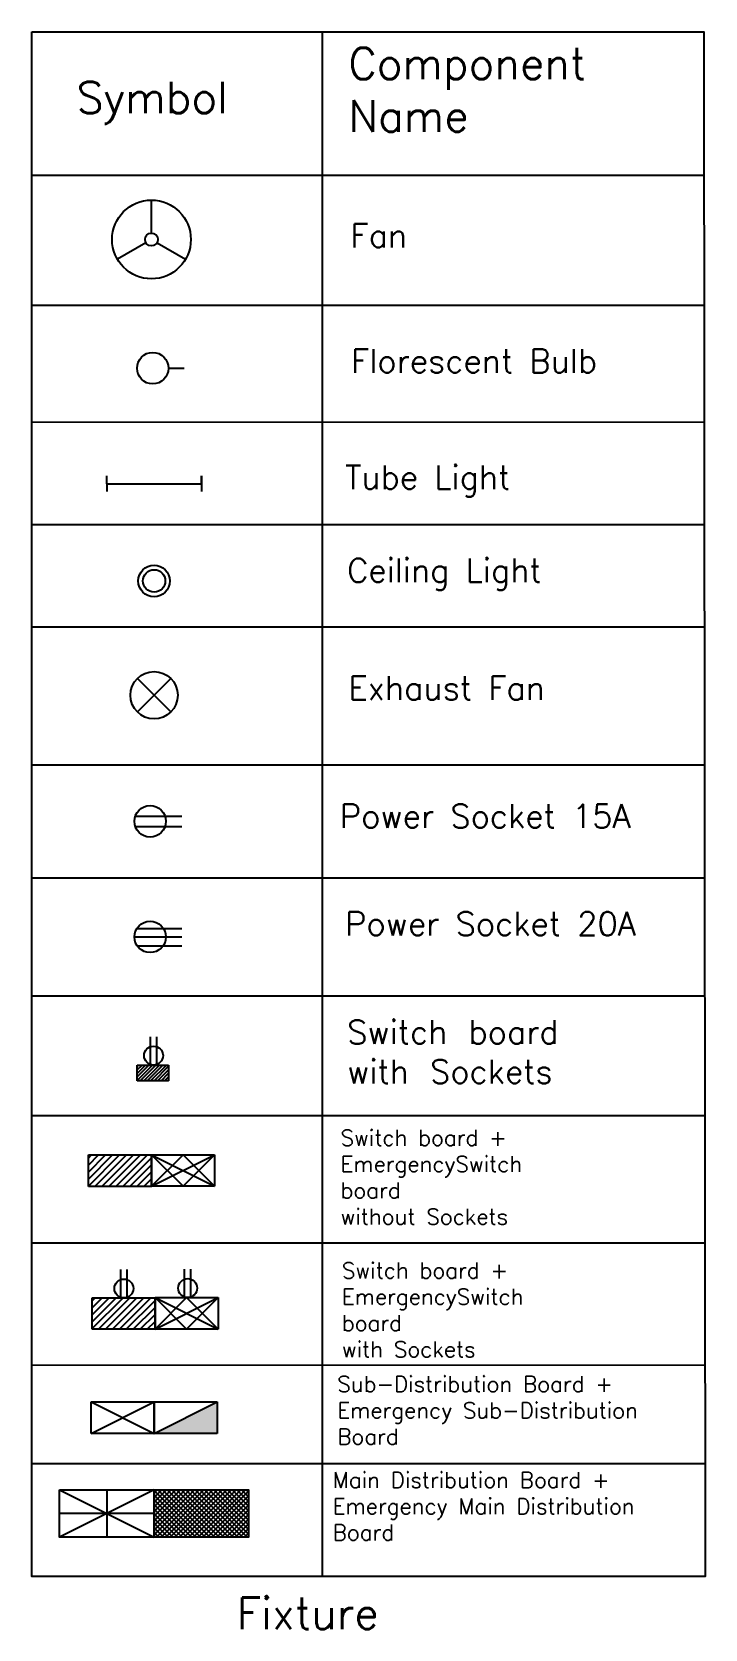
# Model space of a CAD drawing. Header units: inches. Extents: x -1037 to 4136, y -232 to 3826.
# Drawn here: x 1584 to 1943, y 1633 to 2484 of the extents above; entities that cross this region are included whole.
import ezdxf

# ---------------------------------------------------------------- set-up
doc = ezdxf.new("R2010")
doc.units = ezdxf.units.IN
doc.header["$LTSCALE"] = 20
doc.header["$MEASUREMENT"] = 0
doc.layers.add('fixture', color=4, linetype='Continuous')
doc.styles.get("Standard").update_dxf_attribs({"font": 'simplex.shx', "height": 2})
doc.styles.add('style1', font='txt.shx', dxfattribs={"height": 1.5})

# ---------------------------------------------------------------- blocks, each defined once
blk = doc.blocks.new('fan')
at = {"layer": 'fixture'}
for p, q in [((0, 2.45), (0, 15)), ((-2.12, -1.22), (-12.99, -7.5)), ((2.12, -1.22), (12.99, -7.5))]:
    blk.add_line(p, q, dxfattribs=at)
for radius in [15, 2.45]:
    blk.add_circle((0, 0), radius, dxfattribs=at)
blk = doc.blocks.new('tubelight')
at = {"layer": 'fixture'}
for p, q in [((-18, 0), (-18, 3)), ((-18, 0), (18, 0)), ((-18, 0), (-18, -3)), ((18, 0), (18, 3)), ((18, 3), (18, 0)), ((18, 0), (18, -3))]:
    blk.add_line(p, q, dxfattribs=at)
blk = doc.blocks.new('bulb light')
at = {"layer": 'fixture'}
blk.add_line((-6, 0), (0, 0), dxfattribs=at)
blk.add_circle((-12, 0), 6, dxfattribs=at)
blk = doc.blocks.new('switch board')
at = {"layer": 'fixture'}
h = blk.add_hatch(dxfattribs=at)
h.set_pattern_fill('ANSI31', color=256, scale=15, style=0)
h.set_pattern_definition([(45, (-1280.7453, -48.5972), (-1.3258252, 1.3258252), [])])
h.paths.add_polyline_path([(24, -12), (24, 0), (0, 0), (0, -12)])
for p, q in [((0, 0), (24, 0)), ((0, -12), (0, 0)), ((24, 0), (24, -12)), ((24, -12), (0, -12))]:
    blk.add_line(p, q, dxfattribs=at)
blk = doc.blocks.new('2pin')
at = {"layer": 'fixture'}
for p, q in [((-17.66, 4), (0, 4)), ((-17.66, 0), (0, 0))]:
    blk.add_line(p, q, dxfattribs=at)
blk.add_circle((-12, 2), 6, dxfattribs=at)
blk = doc.blocks.new('ceiling light')
at = {"layer": 'fixture'}
for radius in [6, 6, 4.27]:
    blk.add_circle((0, 0), radius, dxfattribs=at)
blk = doc.blocks.new('emergency sb')
at = {"layer": 'fixture'}
for p, q in [((-12, 6), (12, 6)), ((-12, -6), (-12, 6)), ((-12, -6), (12, 6)), ((-12, 6), (12, -6)), ((-12, -6), (0, 6)), ((0, -6), (-12, 6)), ((0, 6), (12, -6)), ((12, 6), (0, -6)), ((12, 6), (12, -6)), ((12, -6), (-12, -6))]:
    blk.add_line(p, q, dxfattribs=at)
blk = doc.blocks.new('main distribution board')
at = {"layer": 'fixture'}
for p, q in [((-12, 6), (12, 6)), ((-12, -6), (-12, 6)), ((-12, -6), (12, 6)), ((-12, 6), (12, -6)), ((12, 6), (12, -6)), ((12, -6), (-12, -6))]:
    blk.add_line(p, q, dxfattribs=at)
blk = doc.blocks.new('3pin')
at = {"layer": 'fixture'}
for p, q in [((-18, 0), (0, 0)), ((-17.11, 3.14), (0.06, 3.14)), ((-17.11, 3.14), (0.06, 3.14)), ((-16.97, -3.36), (0.06, -3.36))]:
    blk.add_line(p, q, dxfattribs=at)
blk.add_circle((-12, 0), 6, dxfattribs=at)
blk = doc.blocks.new('emergency sdb')
at = {"layer": 'fixture'}
blk.add_hatch(color=256, dxfattribs=at).paths.add_polyline_path([(24, -12), (24, 0), (0, -12)])
for p, q in [((0, 0), (24, 0)), ((0, -12), (0, 0)), ((0, -12), (24, 0)), ((24, 0), (24, -12)), ((24, -12), (0, -12))]:
    blk.add_line(p, q, dxfattribs=at)
blk = doc.blocks.new('exhaust fan')
at = {"layer": 'fixture'}
for q in [(-6.36, 6.36), (6.36, 6.36), (-6.36, -6.36), (6.36, -6.36)]:
    blk.add_line((0, 0), q, dxfattribs=at)
blk.add_circle((0, 0), 9, dxfattribs=at)

msp = doc.modelspace()

# ---------------------------------------------------------------- hatches: boundary and pattern name
at = {"layer": 'fixture'}
h = msp.add_hatch(dxfattribs=at)
h.set_pattern_fill('ANSI37', color=256, scale=14, style=0)
h.set_pattern_definition([(45, (-956.3, -523.8), (-1.2374369, 1.2374369), []), (135, (-956.3, -523.8), (-1.2374369, -1.2374369), [])])
h.paths.add_polyline_path([(1649.1, 1707.1), (1699.5, 1707.1), (1699.5, 1681.9), (1649.1, 1681.9)])

# ---------------------------------------------------------------- linework, layer by layer
for p, q in [((1738.7, 2484.1), (1738.7, 1660.9)), ((1584, 2407.8), (1942.11485, 2407.83309)), ((1584, 2338.5), (1942.17378, 2338.53314)), ((1584, 2276.2), (1942.22676, 2276.23319)), ((1584, 2221.6), (1942.27319, 2221.63323)), ((1584, 2167), (1942.31961, 2167.03326)), ((1584, 2093.5), (1942.38211, 2093.53332)), ((1584, 2033.3), (1942.4333, 2033.33336)), ((1584, 1970.3), (1942.48688, 1970.33341)), ((1584, 1906.6), (1942.54104, 1906.63345)), ((1584, 1838.7), (1942.59878, 1838.7335)), ((1584, 1773.6), (1942.65414, 1773.63355)), ((1584, 1721.1), (1942.69878, 1721.13359)), ((1598.7, 1707.1), (1649.1, 1681.9)), ((1649.1, 1707.1), (1598.7, 1681.9)), ((1623.9, 1707.1), (1623.9, 1681.9)), ((1649.1, 1707.1), (1649.1, 1681.9)), ((1649.1, 1694.5), (1598.7, 1694.5))]:
    msp.add_line(p, q, dxfattribs=at)
for points in [[(1584, 2484.1), (1942.05, 2484.1), (1942.75, 1660.9), (1584, 1660.9)], [(1598.7, 1707.1), (1699.5, 1707.1), (1699.5, 1681.9), (1598.7, 1681.9)], [(1649.1, 1707.1), (1699.5, 1707.1), (1699.5, 1681.9), (1649.1, 1681.9)]]:
    msp.add_lwpolyline(points, close=True, dxfattribs=at)

# ---------------------------------------------------------------- block references
for name, p, xscale, yscale, zscale in [('fan', (1647.7, 2373.5), 1.399999999999977, 1.399999999999977, 1.4), ('bulb light', (1665.2, 2304.9), 1.399999999999977, 1.399999999999977, 1.4), ('tubelight', (1649.1, 2243.3), 1.399999999999977, 1.399999999999977, 1.4), ('ceiling light', (1649.1, 2191.5), 1.399999999999977, 1.399999999999977, 1.4), ('exhaust fan', (1649.1, 2130.6), 1.399999999999977, 1.399999999999977, 1.4), ('2pin', (1663.8, 2060.6), 1.399999999999977, 1.399999999999977, 1.4), ('3pin', (1663.8, 2001.8), 1.399999999999977, 1.399999999999977, 1.4), ('switch board', (1640.05371, 1933.47999), 0.6999999999999886, 0.7000000000000455, 0.7), ('switch board', (1614.1, 1885.6), 1.399999999999977, 1.399999999999977, 1.4), ('emergency sb', (1664.53135, 1877.26602), 1.399999999999977, 1.399999999999977, 1.4), ('switch board', (1616.02744, 1809.51397), 1.399999999999977, 1.399999999999977, 1.4), ('emergency sb', (1666.45879, 1801.17999), 1.399999999999977, 1.399999999999977, 1.4), ('main distribution board', (1632.3, 1745.6), 1.399999999999977, 1.399999999999977, 1.4), ('emergency sdb', (1649.1, 1754), 1.399999999999977, 1.399999999999977, 1.4)]:
    msp.add_blockref(name, p, dxfattribs=dict(at, xscale=xscale, yscale=yscale, zscale=zscale))
at = {"layer": 'fixture', "zscale": 1.4, "rotation": 90}
for p, xscale, yscale in [((1650.5, 1948.6), 0.8399999999999181, 0.8399999999999181), ((1634.67998, 1824.48744), 0.8400000000000318, 0.8400000000000318), ((1668.7, 1824.7), 0.8399999999999181, 0.8399999999999181)]:
    msp.add_blockref('2pin', p, dxfattribs=dict(at, xscale=xscale, yscale=yscale))

# ---------------------------------------------------------------- texts
at = {"layer": 'fixture', "style": 'style1'}
for s, p in [('Symbol', (1607.8, 2440.78145)), ('Fixture', (1693.2, 1632.9))]:
    msp.add_text(s, height=16.8, dxfattribs=at).set_placement(p)
at = {"layer": 'fixture', "attachment_point": 1, "style": 'style1'}
for s, insert, char_height, width in [('Component\\PName', (1752.7, 2475.7), 16.8, 147.7), ('Switch board \\Pwith Sockets', (1752, 1957.35), 12.6, 454.23)]:
    msp.add_mtext(s, dxfattribs=dict(at, insert=insert, char_height=char_height, width=width))
at = {"layer": 'fixture', "attachment_point": 1}
for s, insert, char_height, own_width in [('Fan', (1753.75, 2381.9), 12.6, 217.35), ('Florescent Bulb', (1754.1, 2315.05), 12.6, 217.35), ('Tube Light', (1750.95, 2253.1), 12.6, 217.35), ('Ceiling Light', (1752, 2203.4), 12.6, 217.35), ('Exhaust Fan', (1752.7, 2140.75), 12.6, 217.35), ('Power Socket 15A', (1748.15, 2072.5), 12.6, 217.35), ('Power Socket 20A', (1750.95, 2015.1), 12.6, 217.35), ('Switch board + EmergencySwitch board\\Pwithout Sockets', (1748.5, 1898.9), 8.4, 144.9), ('Switch board + EmergencySwitch board\\Pwith Sockets', (1749.2, 1828.2), 8.4, 144.9), ('Sub-Distribution Board +\\PEmergency Sub-Distribution Board', (1746.75, 1767.65), 8.4, 178.5), ('Main Distribution Board +\\PEmergency Main Distribution Board', (1744.3, 1716.55), 8.4, 178.5)]:
    msp.add_mtext_dynamic_manual_height_columns(s, width=69, gutter_width=42.5, heights=[0], dxfattribs=dict(at, insert=insert, char_height=char_height)).dxf.set("width", own_width)

doc.saveas('drawing.dxf')
